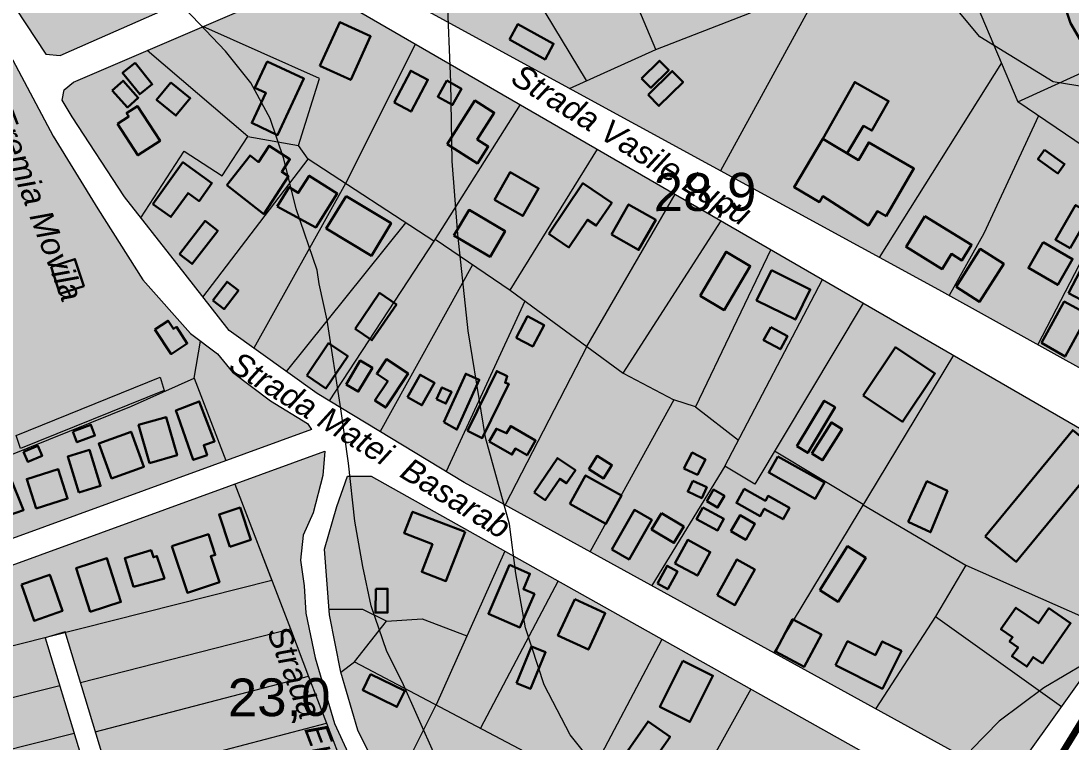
# Model space of a CAD drawing. Header units: metres. Extents: x 783184 to 1587399, y 282652 to 580595.
# Drawn here: x 787048.6 to 787354, y 290249.2 to 290459 of the extents above; entities that cross this region are included whole.
import ezdxf

# ---------------------------------------------------------------- set-up
doc = ezdxf.new("R2010")
doc.units = ezdxf.units.M
doc.header["$LTSCALE"] = 0.5
for name, color, linetype in [('cladiri', 18, 'CONTINUOUS'), ('curbe  de nivelI', 7, 'CONTINUOUS'), ('denumire strazi', 3, 'CONTINUOUS'), ('drumuri extravilan', 7, 'CONTINUOUS'), ('institutii publice servicii', 20, 'CONTINUOUS'), ('Legenda', 7, 'CONTINUOUS'), ('locuinte si functiuni complementare', 51, 'CONTINUOUS'), ('spatii verzi', 90, 'CONTINUOUS'), ('strazi', 7, 'CONTINUOUS')]:
    doc.layers.add(name, color=color, linetype=linetype)
doc.layers.add('cote de nivel', color=1, linetype='CONTINUOUS', lineweight=211)
doc.layers.add('Limite proprietati', color=7, linetype='CONTINUOUS', lineweight=5)
doc.styles.add('arial', font='arial.ttf')
doc.styles.add('ARIAL_ITALIC', font='ariali.ttf')

msp = doc.modelspace()

# ---------------------------------------------------------------- hatches: boundary and pattern name
at = {"layer": 'cladiri', "lineweight": 30}
h = msp.add_hatch(color=256, dxfattribs=at)
h.paths.add_polyline_path([(787241.16036, 290441.2177), (787238.00969, 290444.40129), (787230.98395, 290437.44819), (787234.13462, 290434.2646)])
h.paths.add_polyline_path([(787237.00971, 290444.70893), (787234.29007, 290447.43054), (787229.12321, 290442.26742), (787231.84286, 290439.54581)])
h.paths.add_polyline_path([(787241.29551, 290497.27018), (787238.20197, 290495.5408), (787241.1869, 290490.20133), (787244.28043, 290491.93071)])
h.paths.add_polyline_path([(787236.07961, 290507.61894), (787229.0623, 290503.68381), (787234.26053, 290494.41407), (787241.27784, 290498.34921)])
h.paths.add_polyline_path([(787213.48817, 290488.69254), (787212.74328, 290488.31451), (787212.08966, 290489.60246), (787210.06547, 290488.5752), (787212.29355, 290484.18482), (787215.06262, 290485.5901)])
h.paths.add_polyline_path([(787205.92682, 290489.52991), (787200.84419, 290486.9038), (787204.85547, 290479.14028), (787209.9381, 290481.76639)])
h.paths.add_polyline_path([(787195.61157, 290492.7748), (787187.96927, 290489.275), (787191.19064, 290482.2407), (787198.83293, 290485.7405)])
h.paths.add_polyline_path([(787171.76609, 290477.54575), (787165.02024, 290481.47701), (787159.64663, 290472.25617), (787166.39248, 290468.32491)])
h.paths.add_polyline_path([(787184.82185, 290479.27293), (787181.03772, 290481.40444), (787180.6581, 290480.7305), (787177.09285, 290482.73873), (787168.01808, 290466.62812), (787175.36746, 290462.48837)])
h.paths.add_polyline_path([(787193.77032, 290471.48706), (787185.45691, 290475.64615), (787180.84385, 290466.42532), (787189.15726, 290462.26622)])
h.paths.add_polyline_path([(787193.14604, 290458.08413), (787190.64408, 290453.54918), (787201.02394, 290447.82253), (787203.5259, 290452.35748)])
h = msp.add_hatch(color=0, dxfattribs=at)
h.paths.add_polyline_path([(787081.76061, 290446.80022), (787078.10987, 290443.86091), (787083.113, 290437.64682), (787086.76373, 290440.58613)])
h.paths.add_polyline_path([(787082.4479, 290434.24421), (787079.28758, 290432.1973), (787079.9115, 290431.234), (787076.62225, 290429.10359), (787082.57194, 290419.91756), (787089.02151, 290424.09488)])
h.paths.add_polyline_path([(787104.12211, 290411.80739), (787095.66761, 290417.8766), (787086.94594, 290405.72719), (787092.16275, 290401.98221), (787097.14863, 290408.92763), (787100.38633, 290406.60339)])
h.paths.add_polyline_path([(787105.79875, 290397.9685), (787102.12432, 290400.79427), (787094.67279, 290391.10483), (787098.34722, 290388.27906)])
h.paths.add_polyline_path([(787124.42764, 290415.06266), (787126.81265, 290418.73391), (787120.7555, 290422.66892), (787117.67262, 290417.92346), (787115.2277, 290419.84633), (787108.47146, 290411.25584), (787119.22902, 290402.79525), (787126.37615, 290413.79681)])
h.paths.add_polyline_path([(787130.88078, 290442.2102), (787120.19843, 290447.20847), (787116.62042, 290439.56152), (787119.79732, 290438.07505), (787115.69549, 290429.3086), (787123.20095, 290425.7968)])
h.paths.add_polyline_path([(787150.25804, 290454.56229), (787141.28165, 290458.62696), (787135.51744, 290445.89734), (787144.49382, 290441.83266)])
h.paths.add_polyline_path([(787140.55885, 290408.79696), (787132.41171, 290413.96843), (787129.23926, 290408.97057), (787126.624, 290410.63063), (787123.07487, 290405.03933), (787134.2979, 290398.93347)])
h.paths.add_polyline_path([(787111.81135, 290380.55865), (787108.51777, 290383.09463), (787104.34005, 290377.66886), (787107.63363, 290375.13288)])
h.paths.add_polyline_path([(787143.62272, 290361.41858), (787138.02797, 290365.21871), (787131.68282, 290355.87705), (787137.27757, 290352.07692)])
h.paths.add_polyline_path([(787156.2456, 290400.1299), (787143.14111, 290408.03953), (787137.36491, 290398.60178), (787150.52786, 290390.65687)])
h.paths.add_polyline_path([(787166.92419, 290441.88347), (787161.93408, 290444.50377), (787157.08, 290435.25963), (787162.0701, 290432.63934)])
h.paths.add_polyline_path([(787176.68734, 290439.27141), (787172.40069, 290441.62444), (787169.82196, 290436.92662), (787174.10862, 290434.57359)])
h.paths.add_polyline_path([(787186.23369, 290432.2907), (787180.60785, 290435.84376), (787172.56831, 290423.11414), (787181.36852, 290417.55627), (787184.47484, 290422.47475), (787181.30047, 290424.47955)])
h.paths.add_polyline_path([(787150.79238, 290358.0794), (787147.27482, 290360.17702), (787143.14633, 290353.2538), (787146.6639, 290351.15619)])
h.paths.add_polyline_path([(787161.18855, 290356.37399), (787154.85431, 290360.543), (787152.05884, 290356.29566), (787155.2608, 290354.18822), (787151.53976, 290348.53461), (787154.69582, 290346.50916), (787154.93906, 290346.87874)])
h.paths.add_polyline_path([(787168.87585, 290353.66668), (787164.68027, 290356.05284), (787160.99415, 290349.57153), (787165.18974, 290347.18537)])
h.paths.add_polyline_path([(787181.88269, 290354.58437), (787177.95033, 290356.34744), (787171.6102, 290342.20643), (787175.3953, 290340.11489)])
h.paths.add_polyline_path([(787173.81588, 290351.03203), (787171.0204, 290352.37029), (787169.39851, 290348.98232), (787172.19399, 290347.64407)])
h.paths.add_polyline_path([(787220.42737, 290406.10918), (787212.0477, 290411.75188), (787202.13567, 290397.03206), (787207.98687, 290393.09198), (787213.40701, 290401.14113), (787215.93548, 290399.43851)])
h = msp.add_hatch(color=256, dxfattribs=at)
h.paths.add_polyline_path([(787368.68144, 290382.5204), (787362.5311, 290385.70955), (787359.66431, 290380.1809), (787365.81465, 290376.99175)])
h.paths.add_polyline_path([(787360.39068, 290384.34275), (787356.69785, 290386.26185), (787353.32896, 290379.77929), (787357.02179, 290377.86019)])
h.paths.add_polyline_path([(787354.49007, 290389.6879), (787345.96356, 290394.61135), (787341.63699, 290387.1185), (787350.1635, 290382.19506)])
h.paths.add_polyline_path([(787359.64401, 290402.93358), (787355.36377, 290405.41831), (787349.50468, 290395.32534), (787353.78492, 290392.84061)])
h.paths.add_polyline_path([(787346.31245, 290421.50511), (787344.39512, 290418.79109), (787350.25236, 290414.65322), (787352.1697, 290417.36724)])
h.paths.add_polyline_path([(787334.46773, 290388.3249), (787327.64605, 290392.65463), (787320.63508, 290381.60855), (787327.45675, 290377.27882)])
h.paths.add_polyline_path([(787325.11523, 290393.85864), (787311.52155, 290402.18729), (787306.04301, 290393.24544), (787316.55326, 290386.80596), (787319.24138, 290391.1934), (787322.32481, 290389.30422)])
h.paths.add_polyline_path([(787308.32434, 290416.03337), (787295.1905, 290423.637), (787292.67942, 290419.29958), (787292.22839, 290418.52051), (787281.83474, 290424.70431), (787273.47995, 290410.66168), (787280.82894, 290406.28934), (787281.82937, 290407.97085), (787295.14046, 290399.52116), (787297.74203, 290403.61952), (787300.28516, 290402.14721)])
h.paths.add_polyline_path([(787293.6876, 290428.45452), (787296.13169, 290427.07619), (787300.97995, 290435.67323), (787291.14763, 290441.21812), (787281.83474, 290424.70431), (787288.94094, 290420.47641)])
h.paths.add_polyline_path([(787380.12459, 290445.45215), (787378.4507, 290448.83415), (787372.98295, 290446.12794), (787374.65684, 290442.74594)])
h.paths.add_polyline_path([(787391.34144, 290450.71494), (787388.96162, 290455.09386), (787379.88317, 290450.16), (787381.18111, 290447.77175), (787384.59933, 290449.62946), (787385.68121, 290447.63877)])
h.paths.add_polyline_path([(787402.82027, 290445.75728), (787396.28826, 290452.65379), (787388.16601, 290444.96081), (787394.69803, 290438.0643)])
h.paths.add_polyline_path([(787393.76113, 290434.77324), (787389.15803, 290429.84535), (787395.29217, 290424.11549), (787399.89527, 290429.04338)])
h.paths.add_polyline_path([(787420.33729, 290424.75273), (787412.63058, 290432.10871), (787402.96327, 290421.98046), (787410.66997, 290414.62448)])
h = msp.add_hatch(color=256, dxfattribs=at)
h.paths.add_polyline_path([(787082.66058, 290436.64814), (787078.26534, 290441.58761), (787075.10698, 290438.77724), (787079.50222, 290433.83777)])
h.paths.add_polyline_path([(787092.136, 290441.12995), (787087.98905, 290436.06717), (787093.6377, 290431.44032), (787097.78466, 290436.5031)])
h = msp.add_hatch(color=256, dxfattribs=at)
h.paths.add_polyline_path([(787157.76272, 290376.51408), (787152.83502, 290379.87308), (787145.73218, 290369.4531), (787150.65988, 290366.0941)])
h.paths.add_polyline_path([(787189.40858, 290397.83442), (787178.91981, 290404.02439), (787174.52511, 290396.57768), (787185.01388, 290390.3877)])
h.paths.add_polyline_path([(787199.14266, 290410.28634), (787190.85244, 290414.97892), (787186.31344, 290406.96003), (787194.60367, 290402.26745)])
h = msp.add_hatch(color=256, dxfattribs=at)
h.paths.add_polyline_path([(787233.21039, 290401.08915), (787225.30166, 290405.59171), (787220.34434, 290396.88417), (787228.25307, 290392.38162)])
h.paths.add_polyline_path([(787200.73948, 290370.50962), (787195.92402, 290373.06424), (787192.61889, 290366.83404), (787197.43435, 290364.27942)])
h.paths.add_polyline_path([(787190.46209, 290353.37513), (787189.38253, 290353.74448), (787190.02951, 290355.63551), (787186.979, 290357.12238), (787178.49076, 290339.70763), (787182.74724, 290337.63295)])
h = msp.add_hatch(color=0, dxfattribs=at)
h.paths.add_polyline_path([(787260.72727, 290387.68765), (787253.70542, 290391.84934), (787246.1094, 290379.03289), (787253.13124, 290374.8712)])
h.paths.add_polyline_path([(787278.1816, 290380.8879), (787266.87191, 290386.45294), (787262.54256, 290377.6545), (787273.85225, 290372.08947)])
h.paths.add_polyline_path([(787271.54901, 290367.3113), (787266.67906, 290369.94117), (787264.60482, 290366.10012), (787269.47476, 290363.47025)])
h.paths.add_polyline_path([(787209.83851, 290328.27775), (787204.66593, 290331.78177), (787197.8641, 290321.74103), (787201.06227, 290319.57452), (787205.28845, 290325.81313), (787207.26286, 290324.47561)])
h.paths.add_polyline_path([(787232.0636, 290313.83517), (787227.04208, 290316.71352), (787220.43061, 290305.17924), (787225.45213, 290302.30089)])
h.paths.add_polyline_path([(787247.67203, 290331.39831), (787243.84148, 290333.40973), (787241.40247, 290328.76485), (787245.33583, 290326.94923)])
h.paths.add_polyline_path([(787253.0074, 290314.1619), (787246.88931, 290317.41515), (787245.08395, 290314.01997), (787251.20204, 290310.76672)])
h.paths.add_polyline_path([(787262.04507, 290299.4118), (787256.82586, 290302.30632), (787251.05996, 290291.90959), (787256.27917, 290289.01508)])
h.paths.add_polyline_path([(787262.07202, 290312.65904), (787257.744, 290315.14774), (787255.07968, 290310.5143), (787259.4077, 290308.0256)])
h.paths.add_polyline_path([(787258.92813, 290322.83725), (787256.67397, 290318.7758), (787263.63474, 290314.91245), (787264.81527, 290317.03946), (787270.27236, 290314.01069), (787272.11753, 290317.33522), (787265.91645, 290320.77692), (787265.14492, 290319.38683)])
h.paths.add_polyline_path([(787268.77874, 290332.28536), (787266.12358, 290327.56051), (787279.62428, 290319.97371), (787282.27944, 290324.69856)])
h.paths.add_polyline_path([(787314.42748, 290356.36985), (787302.99885, 290364.0369), (787293.60832, 290350.03921), (787305.03696, 290342.37216)])
h.paths.add_polyline_path([(787363.54504, 290332.56004), (787354.54961, 290339.96345), (787329.0898, 290309.02881), (787338.08523, 290301.6254)])
h.paths.add_polyline_path([(787318.09984, 290322.25258), (787312.11157, 290325.04053), (787306.64368, 290313.29596), (787313.1937, 290310.24649)])
h.paths.add_polyline_path([(787294.33503, 290302.76209), (787289.02295, 290306.12605), (787280.93933, 290293.36107), (787286.25141, 290289.99712)])
h.paths.add_polyline_path([(787304.68994, 290275.68493), (787299.11158, 290278.47141), (787297.11937, 290274.48311), (787289.01563, 290278.53106), (787285.50554, 290271.50407), (787299.18763, 290264.66965)])
h.paths.add_polyline_path([(787353.91426, 290283.74083), (787347.59316, 290288.13113), (787344.54112, 290283.73684), (787338.01421, 290288.27009), (787333.66797, 290282.01243), (787337.02112, 290279.6835), (787336.1592, 290278.44252), (787338.65637, 290276.70812), (787336.85792, 290274.11874), (787341.1576, 290271.13241), (787343.06899, 290273.88441), (787345.7835, 290272.03428)])
h = msp.add_hatch(color=256, dxfattribs=at)
h.paths.add_polyline_path([(787398.88368, 290342.54646), (787395.73262, 290337.26309), (787398.98262, 290335.32476), (787400.3879, 290337.681), (787404.1026, 290335.46551), (787405.84837, 290338.39263)])
h.paths.add_polyline_path([(787395.2379, 290352.97691), (787381.539, 290358.48552), (787378.84728, 290351.79173), (787392.54619, 290346.28311)])
h.paths.add_polyline_path([(787382.8068, 290361.63832), (787381.539, 290358.48552), (787395.2379, 290352.97691), (787396.50571, 290356.12971)])
h.paths.add_polyline_path([(787391.13432, 290372.60094), (787389.44672, 290369.61041), (787394.96246, 290366.49779), (787396.65007, 290369.48832)])
h.paths.add_polyline_path([(787392.95815, 290381.70598), (787389.18868, 290383.57488), (787382.17955, 290369.43782), (787385.94903, 290367.56892)])
h.paths.add_polyline_path([(787425.15414, 290370.20406), (787418.07249, 290374.6803), (787412.6915, 290366.16728), (787419.77316, 290361.69104)])
h.paths.add_polyline_path([(787432.73774, 290383.24264), (787422.7797, 290390.7356), (787415.65378, 290381.26535), (787425.71384, 290373.90798)])
h.paths.add_polyline_path([(787378.99193, 290366.65209), (787373.59766, 290369.79774), (787369.97772, 290363.59013), (787371.76463, 290362.5481), (787370.99875, 290361.23474), (787374.60612, 290359.13112)])
h.paths.add_polyline_path([(787359.61134, 290365.26879), (787356.36004, 290359.60296), (787366.89127, 290353.55967), (787370.14257, 290359.22551)])
h.paths.add_polyline_path([(787359.0085, 290373.54705), (787352.06263, 290377.35525), (787345.49669, 290365.37944), (787352.32427, 290361.35548)])
h = msp.add_hatch(color=256, dxfattribs=at)
h.paths.add_polyline_path([(787045.32537, 290326.56311), (787036.74603, 290323.52521), (787040.29637, 290313.49866), (787049.31554, 290316.69229)])
h.paths.add_polyline_path([(787059.39881, 290328.57031), (787050.2529, 290325.68473), (787052.95397, 290317.12361), (787062.09988, 290320.00918)])
h.paths.add_polyline_path([(787053.50121, 290335.33503), (787049.33036, 290333.63034), (787050.52319, 290330.71184), (787054.69405, 290332.41653)])
h.paths.add_polyline_path([(787068.89801, 290341.48017), (787063.66557, 290339.51025), (787064.84045, 290336.38955), (787070.0729, 290338.35948)])
h.paths.add_polyline_path([(787068.47638, 290334.19907), (787062.13897, 290332.24054), (787065.38056, 290321.75137), (787071.71797, 290323.7099)])
h.paths.add_polyline_path([(787080.60823, 290339.45998), (787071.17744, 290336.02781), (787074.88254, 290325.84705), (787084.31333, 290329.27921)])
h.paths.add_polyline_path([(787090.79266, 290343.73487), (787082.75924, 290341.44641), (787085.92308, 290330.34009), (787093.95649, 290332.62856)])
h.paths.add_polyline_path([(787100.40131, 290348.28051), (787093.61856, 290345.67974), (787094.1818, 290344.06886), (787098.65842, 290331.26565), (787102.7115, 290332.6828), (787101.71052, 290335.54561), (787104.86186, 290336.64747)])
h.paths.add_polyline_path([(787093.75325, 290369.95862), (787092.89252, 290369.39363), (787091.35166, 290371.74104), (787087.54238, 290369.24061), (787092.25075, 290362.06765), (787096.92077, 290365.13308)])
h.paths.add_polyline_path([(787064.22701, 290389.70959), (787057.30051, 290387.43158), (787059.88897, 290379.56112), (787066.81547, 290381.83913)])
h = msp.add_hatch(color=256, dxfattribs=at)
h.paths.add_polyline_path([(787285.40488, 290346.58085), (787282.22609, 290348.49194), (787274.2589, 290335.23985), (787277.43769, 290333.32876)])
h.paths.add_polyline_path([(787287.43678, 290340.25697), (787284.34341, 290342.19375), (787278.65005, 290333.10048), (787281.74343, 290331.1637)])
h = msp.add_hatch(color=256, dxfattribs=at)
h.paths.add_polyline_path([(787198.28899, 290336.88659), (787191.04935, 290341.09987), (787189.83789, 290339.01824), (787186.87164, 290340.32358), (787184.74437, 290336.66831), (787191.38062, 290332.80618), (787192.41231, 290334.57893), (787195.79895, 290332.60799)])
h.paths.add_polyline_path([(787223.31093, 290320.89605), (787212.82888, 290326.74447), (787208.23427, 290318.5096), (787218.71632, 290312.66119)])
h.paths.add_polyline_path([(787220.46005, 290329.76343), (787216.183, 290332.42863), (787213.77586, 290328.56571), (787218.05291, 290325.90051)])
h.paths.add_polyline_path([(787241.35642, 290311.93005), (787234.86601, 290315.79297), (787232.01528, 290311.00323), (787238.5057, 290307.14031)])
h.paths.add_polyline_path([(787239.54651, 290298.83792), (787236.54215, 290300.48877), (787233.69936, 290295.31523), (787236.70372, 290293.66438)])
h.paths.add_polyline_path([(787249.06346, 290304.44374), (787242.52307, 290307.99498), (787238.80345, 290301.14449), (787245.34384, 290297.59324)])
h.paths.add_polyline_path([(787253.19733, 290320.83555), (787250.038, 290322.65228), (787248.06835, 290319.22704), (787251.22769, 290317.4103)])
h.paths.add_polyline_path([(787248.06835, 290323.308), (787243.98508, 290325.20298), (787242.53015, 290322.06795), (787246.61343, 290320.17296)])
for points in [[(787112.29352, 290317.42094), (787106.186, 290315.39684), (787109.31171, 290305.96535), (787115.41923, 290307.98945)], [(787281.41501, 290280.51164), (787273.05095, 290284.91966), (787268.08599, 290275.49881), (787276.45006, 290271.0908)]]:
    msp.add_hatch(color=256, dxfattribs=at).paths.add_polyline_path(points)
h = msp.add_hatch(color=0, dxfattribs=at)
h.paths.add_polyline_path([(787155.20158, 290293.78458), (787151.79553, 290293.78458), (787151.67808, 290286.86173), (787155.20158, 290286.86173)])
h.paths.add_polyline_path([(787177.74135, 290310.30025), (787162.48546, 290316.20846), (787160.05215, 290309.92528), (787168.26239, 290306.74567), (787165.15879, 290298.7317), (787172.20444, 290296.0031)])
h.paths.add_polyline_path([(787150.27958, 290268.97413), (787147.97528, 290264.31986), (787157.92553, 290259.39355), (787160.22983, 290264.04782)])
h.paths.add_polyline_path([(787176.65007, 290234.59876), (787166.26193, 290239.15498), (787162.94295, 290231.58775), (787173.33109, 290227.03152)])
h.paths.add_polyline_path([(787167.37426, 290245.67139), (787166.59981, 290243.58433), (787171.03375, 290241.93903), (787171.8082, 290244.02608)])
h.paths.add_polyline_path([(787197.94128, 290292.29747), (787194.70695, 290293.70037), (787196.63429, 290298.14376), (787190.70176, 290300.71702), (787184.54268, 290286.51756), (787193.70955, 290282.54139)])
h.paths.add_polyline_path([(787218.5232, 290286.66387), (787209.67707, 290290.76083), (787204.7814, 290280.19013), (787213.62753, 290276.09317)])
h.paths.add_polyline_path([(787201.19182, 290275.32649), (787197.1092, 290277.02399), (787192.67456, 290266.35832), (787196.75717, 290264.66083)])
h.paths.add_polyline_path([(787249.86101, 290268.46616), (787241.14139, 290272.82174), (787234.44149, 290259.40891), (787243.16111, 290255.05334)])
h.paths.add_polyline_path([(787237.37457, 290250.73078), (787230.99624, 290255.18058), (787221.37411, 290241.38823), (787227.75244, 290236.93843)])
h.paths.add_polyline_path([(787192.18268, 290204.9863), (787181.24482, 290209.88956), (787180.39227, 290207.98776), (787178.77671, 290208.71199), (787175.95517, 290202.41788), (787188.50859, 290196.79039)])
h.paths.add_polyline_path([(787199.90588, 290216.57947), (787189.28378, 290221.08146), (787186.41635, 290214.31597), (787197.03846, 290209.81399)])
h.paths.add_polyline_path([(787205.21208, 290225.44724), (787201.29457, 290227.19005), (787198.13255, 290220.0824), (787202.13974, 290218.54117)])
h.paths.add_polyline_path([(787208.88395, 290204.64999), (787204.0474, 290207.63713), (787201.50248, 290203.51658), (787200.56967, 290204.0927), (787194.26304, 290193.88148), (787201.71074, 290189.28166), (787203.32049, 290192.09134), (787202.09199, 290192.79518)])
h.paths.add_polyline_path([(787229.60443, 290186.59279), (787223.4081, 290190.46925), (787217.70796, 290181.35786), (787223.90429, 290177.4814)])
h.paths.add_polyline_path([(787223.49376, 290235.52204), (787220.94858, 290231.17145), (787234.61703, 290223.17513), (787237.16222, 290227.52573)])
h.paths.add_polyline_path([(787253.36288, 290180.71147), (787246.66764, 290184.35628), (787238.66315, 290169.65261), (787245.35839, 290166.00781)])
h.paths.add_polyline_path([(787264.91855, 290171.55566), (787256.35843, 290176.17458), (787249.21239, 290162.93101), (787257.7725, 290158.31209)])
h.paths.add_polyline_path([(787278.77887, 290165.34776), (787266.42422, 290172.03242), (787262.28159, 290164.37596), (787266.03172, 290162.3469), (787263.879, 290158.36821), (787266.82368, 290156.77495), (787268.13881, 290159.20559), (787273.79865, 290156.14326)])
h.paths.add_polyline_path([(787268.73062, 290154.05169), (787265.64036, 290148.76739), (787275.66752, 290142.90351), (787278.75778, 290148.18782)])
h.paths.add_polyline_path([(787254.6775, 290198.17163), (787253.1749, 290195.3261), (787258.83563, 290192.3369), (787260.33824, 290195.18243)])
h.paths.add_polyline_path([(787273.03346, 290178.09148), (787268.98867, 290181.11085), (787265.66319, 290176.656), (787269.70799, 290173.63663)])
h.paths.add_polyline_path([(787291.94292, 290183.655), (787282.98692, 290189.8022), (787275.969, 290179.57762), (787284.92501, 290173.43042)])
h.paths.add_polyline_path([(787288.19746, 290201.33254), (787280.37747, 290206.7918), (787276.95547, 290201.89004), (787284.77546, 290196.43077)])
h.paths.add_polyline_path([(787284.71537, 290217.10181), (787282.74919, 290218.25699), (787280.83932, 290215.0063), (787282.8055, 290213.85111)])
h.paths.add_polyline_path([(787298.63315, 290207.52904), (787290.2291, 290211.99782), (787287.92122, 290207.6576), (787296.32528, 290203.18881)])
h.paths.add_polyline_path([(787298.0191, 290214.27986), (787292.49178, 290217.08086), (787290.72778, 290213.59988), (787296.2551, 290210.79888)])
h.paths.add_polyline_path([(787297.48627, 290222.19827), (787293.13096, 290224.64382), (787291.28854, 290221.36264), (787295.64385, 290218.91709)])
h.paths.add_polyline_path([(787312.58733, 290232.15065), (787304.72548, 290236.75486), (787300.39429, 290229.35919), (787308.25614, 290224.75499)])
h.paths.add_polyline_path([(787308.13037, 290222.28856), (787305.92278, 290218.63245), (787314.57801, 290213.40635), (787316.7856, 290217.06247)])
h = msp.add_hatch(color=256, dxfattribs=at)
h.paths.add_polyline_path([(787057.69648, 290295.66591), (787056.93983, 290297.84873), (787048.70088, 290294.99278), (787052.3544, 290284.45297), (787060.59334, 290287.30891)])
h.paths.add_polyline_path([(787073.55507, 290302.65869), (787064.65539, 290299.80657), (787068.72457, 290287.10918), (787077.62425, 290289.9613)])
h.paths.add_polyline_path([(787088.10475, 290303.30922), (787087.08335, 290302.9689), (787086.41039, 290304.98866), (787078.77828, 290302.7199), (787081.27002, 290294.33766), (787090.27019, 290296.81009)])
h.paths.add_polyline_path([(787103.7781, 290303.21843), (787105.04879, 290303.63708), (787103.06771, 290309.65013), (787092.48176, 290306.20526), (787096.96586, 290292.59498), (787106.26839, 290295.65983)])
at = {"layer": 'institutii publice servicii', "lineweight": 30}
msp.add_hatch(color=256, dxfattribs=at).paths.add_polyline_path([(787393.77806, 290318.95542), (787319.82863, 290361.74492), (787293.55831, 290318.23008), (787323.42607, 290300.65355), (787366.93006, 290281.42042)])
at = {"layer": 'Legenda', "lineweight": 25}
h = msp.add_hatch(dxfattribs=at)
h.set_pattern_fill('ANSI31', color=16, scale=2, angle=90, style=0)
h.set_pattern_definition([(135, (4840.457, 0), (-4.49012806, -4.49012806), [])])
h.paths.add_polyline_path([(787568.37447, 290741.89018), (787467.08632, 290768.36303), (787402.79917, 290788.24007), (787332.01934, 290791.42953), (787304.14473, 290649.99712), (787304.40399, 290572.68677), (787343.55387, 290480.02734), (787350.06917, 290469.92001), (787353.9246, 290458.36035), (787366.71714, 290436.41967), (787384.88607, 290414.79573), (787425.67849, 290376.81884), (787479.48102, 290336.91729), (787710.78149, 290640.51244), (787645.86385, 290685.52935)])
h.paths.add_polyline_path([(787372.75501, 290739.54318), (787394.14924, 290738.57912), (787453.37307, 290720.26761), (787546.59818, 290695.90213), (787616.90899, 290644.76253), (787639.32095, 290629.22104), (787469.62074, 290406.47975), (787457.70514, 290415.31671), (787421.19719, 290449.30485), (787407.75379, 290465.30466), (787399.72132, 290479.08128), (787395.50754, 290491.71534), (787387.92585, 290503.47699), (787354.37003, 290582.89647), (787354.16109, 290645.19991)], flags=16)
at = {"layer": 'locuinte si functiuni complementare', "lineweight": 30}
for points in [[(787381.00867, 290492.03787), (787373.80097, 290511.2089), (787353.67149, 290564.74925), (787349.90327, 290568.77054), (787153.70663, 290479.58501), (787152.52906, 290477.22858), (787152.22428, 290473.78786), (787154.38546, 290470.05686), (787160.57809, 290465.32693), (787315.61527, 290380.72618), (787406.68975, 290330.25089), (787460.04049, 290397.46021), (787454.08338, 290403.75254), (787446.28373, 290411.54753), (787424.39482, 290432.41383), (787397.49086, 290462.33018), (787394.47075, 290470.62035)], [(787326.68441, 290227.72936), (787150.451, 290326.53696), (787143.52413, 290326.53696), (787140.49016, 290317.69183), (787136.88819, 290305.2523), (787138.27357, 290286.17039), (787141.61232, 290269.48759), (787146.58581, 290252.6255), (787157.37787, 290230.78588), (787164.56796, 290215.29837), (787172.68568, 290201.84339), (787210.55571, 290179.77385), (787276.38148, 290141.41252)], [(787055.63516, 290279.5355), (787061.37146, 290281.27271), (787090.06667, 290186.52096), (787090.50408, 290186.66286), (787131.55079, 290196.83253), (787141.27773, 290198.13656), (787151.93335, 290200.89515), (787154.09454, 290202.17582), (787152.62462, 290215.10484), (787147.61969, 290228.15823), (787142.57853, 290241.30609), (787137.46076, 290254.64782), (787132.22878, 290268.29634), (787126.93386, 290282.10904), (787110.77649, 290324.25829), (786998.30976, 290283.30533), (787033.59453, 290164.96093), (787034.35966, 290165.27636), (787055.32731, 290175.2508), (787084.36099, 290184.66992)]]:
    msp.add_hatch(color=256, dxfattribs=at).paths.add_polyline_path(points)
h = msp.add_hatch(color=256, dxfattribs=at)
h.paths.add_polyline_path([(787166.80017, 290537.06726), (787147.33359, 290528.48947), (787159.38825, 290492.20021), (787159.89925, 290492.41728), (787180.76974, 290501.55833), (787179.759, 290503.866)])
h.paths.add_polyline_path([(787147.33359, 290528.48947), (787094.25014, 290505.09868), (787106.73936, 290469.57606), (787122.0924, 290476.35773), (787159.38825, 290492.20021)])
h.paths.add_polyline_path([(787094.25014, 290505.09868), (787041.76516, 290481.9716), (787038.43873, 290479.4233), (787038.23568, 290475.90828), (787055.80226, 290449.34423), (787059.94933, 290448.90821), (787068.97717, 290452.89594), (787106.73936, 290469.57606)])
h = msp.add_hatch(color=256, dxfattribs=at)
h.paths.add_polyline_path([(787133.06143, 290340.13907), (787131.9147, 290341.86226), (787121.13649, 290348.44488), (787110.12277, 290356.80335), (787105.68957, 290362.12238), (787097.8345, 290368.07321), (787083.99462, 290383.70586), (787070.9444, 290404.34165), (787057.89418, 290425.4897), (787045.31498, 290449.21616), (787030.74085, 290471.49974), (787026.6817, 290475.55518), (787025.62814, 290475.68637), (786970.03708, 290452.54059), (787013.1023, 290335.34995), (787044.11796, 290347.89819), (787047.18796, 290338.38819), (787089.00796, 290355.30819), (787090.23796, 290351.49819), (787048.41796, 290334.55819), (787017.92796, 290322.21819), (787013.09796, 290335.34819), (787013.1023, 290335.34995), (786986.15641, 290408.67608), (786957.82172, 290398.22002), (786963.15664, 290383.76303), (786990.24133, 290310.3667), (786996.22105, 290290.31083)])
h.paths.add_polyline_path([(787090.23796, 290351.49819), (787089.00796, 290355.30819), (787047.18796, 290338.38819), (787048.41796, 290334.55819)], flags=16)
h.paths.add_polyline_path([(787044.11796, 290347.89819), (787013.1023, 290335.34995), (787017.92796, 290322.21819), (787048.41796, 290334.55819), (787047.18796, 290338.38819)], flags=16)
h = msp.add_hatch(color=256, dxfattribs=at)
h.paths.add_polyline_path([(787314.65278, 290285.74512), (787297.21802, 290258.89963), (787335.68934, 290237.74417), (787351.28267, 290259.54452)])
h.paths.add_polyline_path([(787366.93006, 290281.42042), (787323.42607, 290300.65355), (787314.65278, 290285.74512), (787351.28267, 290259.54452)])
h.paths.add_polyline_path([(787314.65278, 290285.74512), (787323.42607, 290300.65355), (787293.55831, 290318.23008), (787267.57941, 290275.19797), (787297.21802, 290258.89963)])
h.paths.add_polyline_path([(787293.61702, 290318.32733), (787267.80241, 290333.77916), (787262.08736, 290324.2313), (787253.33608, 290329.46954), (787232.12553, 290294.69414), (787267.57941, 290275.19797)])
h.paths.add_polyline_path([(787253.33608, 290329.46954), (787257.26033, 290336.97887), (787244.76222, 290346.73217), (787238.44505, 290348.7978), (787214.13387, 290304.58779), (787232.12553, 290294.69414)])
h.paths.add_polyline_path([(787238.44505, 290348.7978), (787223.71965, 290356.51035), (787213.21987, 290364.22684), (787189.37662, 290318.20186), (787214.13387, 290304.58779)])
h.paths.add_polyline_path([(787213.21987, 290364.22684), (787195.18036, 290377.48442), (787172.29292, 290327.88148), (787177.47965, 290324.74403), (787189.37662, 290318.20186)])
h.paths.add_polyline_path([(787195.18036, 290377.48442), (787190.82608, 290380.68447), (787179.93034, 290388.07577), (787153.01272, 290339.54407), (787172.29292, 290327.88148)])
h.paths.add_polyline_path([(787179.93034, 290388.07577), (787169.0346, 290395.46708), (787168.66729, 290394.88489), (787138.21851, 290348.49308), (787153.01272, 290339.54407)])
h.paths.add_polyline_path([(787168.66729, 290394.88489), (787160.48252, 290400.23097), (787125.81223, 290356.96864), (787134.71316, 290350.61347), (787138.21851, 290348.49308)])
h.paths.add_polyline_path([(787160.48252, 290400.23097), (787142.93294, 290411.69389), (787116.2531, 290363.79377), (787125.81223, 290356.96864)])
h.paths.add_polyline_path([(787142.93294, 290411.69389), (787132.10223, 290418.76823), (787101.48496, 290378.6387), (787109.11145, 290368.89283), (787116.2531, 290363.79377)])
h.paths.add_polyline_path([(787132.10223, 290418.76823), (787129.273, 290422.71224), (787114.55085, 290425.3523), (787107.10703, 290413.93178), (787096.04523, 290421.1418), (787083.39938, 290401.7402), (787093.85848, 290388.38456), (787101.48496, 290378.6387)])
h.paths.add_polyline_path([(787114.55085, 290425.3523), (787085.26105, 290450.39487), (787063.83743, 290441.20774), (787061.10824, 290438.9623), (787060.51253, 290435.93993), (787063.46338, 290431.13317), (787078.66093, 290407.79091), (787083.39938, 290401.7402), (787096.04523, 290421.1418), (787107.10703, 290413.93178)])
h.paths.add_polyline_path([(787101.44083, 290457.33328), (787085.26105, 290450.39487), (787114.55085, 290425.3523), (787129.273, 290422.71224), (787135.4506, 290442.25568)])
h.paths.add_polyline_path([(787135.01794, 290468.68228), (787129.58727, 290469.89464), (787118.13023, 290464.49023), (787101.44083, 290457.33328), (787135.4506, 290442.25568), (787129.273, 290422.71224), (787132.10223, 290418.76823), (787142.93294, 290411.69389), (787163.35026, 290452.28829)])
h.paths.add_polyline_path([(787193.77634, 290434.68279), (787163.35026, 290452.28829), (787142.93294, 290411.69389), (787168.66729, 290394.88489)])
h.paths.add_polyline_path([(787216.28949, 290421.65597), (787193.77634, 290434.68279), (787169.0346, 290395.46708), (787190.82608, 290380.68447)])
h.paths.add_polyline_path([(787238.88492, 290408.58153), (787216.28949, 290421.65597), (787190.82608, 290380.68447), (787213.21987, 290364.22684)])
h.paths.add_polyline_path([(787252.21869, 290400.86619), (787238.88492, 290408.58153), (787213.21987, 290364.22684), (787223.71965, 290356.51035)])
h.paths.add_polyline_path([(787266.74387, 290392.46146), (787252.21869, 290400.86619), (787223.71965, 290356.51035), (787238.44505, 290348.7978), (787244.76222, 290346.73217)])
h.paths.add_polyline_path([(787281.72468, 290383.79308), (787266.74387, 290392.46146), (787244.76222, 290346.73217), (787257.26033, 290336.97887)])
h.paths.add_polyline_path([(787293.61943, 290376.9104), (787281.72468, 290383.79308), (787253.33608, 290329.46954), (787262.08736, 290324.2313)])
h.paths.add_polyline_path([(787319.82863, 290361.74492), (787293.61943, 290376.9104), (787267.80241, 290333.77916), (787293.61702, 290318.32733)])
at = {"layer": 'spatii verzi', "lineweight": 30}
h = msp.add_hatch(color=256, dxfattribs=at)
h.paths.add_polyline_path([(787131.9147, 290341.86226), (787121.13649, 290348.44488), (787110.12277, 290356.80335), (787105.68957, 290362.12238), (787100.81303, 290365.81674), (787098.95496, 290355.08124), (787108.16102, 290331.07198), (787133.06143, 290340.13907)])
h.paths.add_polyline_path([(787136.41717, 290326.75041), (787136.93593, 290333.78383), (787110.774, 290324.25739), (787121.52864, 290296.20947), (787126.93386, 290282.10904), (787132.22878, 290268.29634), (787137.46076, 290254.64782), (787142.57853, 290241.30609), (787147.61969, 290228.15823), (787152.62462, 290215.10484), (787154.09454, 290202.17582), (787156.25572, 290203.45649), (787157.8489, 290207.28994), (787158.65242, 290210.96972), (787157.37787, 290216.23753), (787152.25199, 290227.43054), (787139.78362, 290254.59772), (787134.17286, 290273.68817), (787131.45753, 290286.63997), (787130.97265, 290294.63132), (787129.86435, 290302.13602), (787130.65401, 290309.33336), (787133.53559, 290315.88183)])

# ---------------------------------------------------------------- linework, layer by layer
at = {"layer": 'cladiri', "color": 0, "lineweight": 30}
for points in [[(787135.51744, 290445.89734), (787141.28165, 290458.62696), (787150.25804, 290454.56229), (787144.49382, 290441.83266), (787135.51744, 290445.89734)], [(787081.76061, 290446.80022), (787086.76373, 290440.58613), (787083.113, 290437.64682), (787078.10987, 290443.86091), (787081.76061, 290446.80022)], [(787120.19843, 290447.20847), (787130.88078, 290442.2102), (787123.20095, 290425.7968), (787115.69549, 290429.3086), (787119.79732, 290438.07505), (787116.62042, 290439.56152), (787120.19843, 290447.20847)], [(787157.08, 290435.25963), (787161.93408, 290444.50377), (787166.92419, 290441.88347), (787162.0701, 290432.63934), (787157.08, 290435.25963)], [(787172.40069, 290441.62444), (787169.82196, 290436.92662), (787174.10862, 290434.57359), (787176.68734, 290439.27141), (787172.40069, 290441.62444)], [(787076.62225, 290429.10359), (787082.57194, 290419.91756), (787089.02151, 290424.09488), (787082.4479, 290434.24421), (787079.28758, 290432.1973), (787079.9115, 290431.234), (787076.62225, 290429.10359)], [(787172.56831, 290423.11414), (787180.60785, 290435.84376), (787186.23369, 290432.2907), (787181.30047, 290424.47955), (787184.47484, 290422.47475), (787181.36852, 290417.55627), (787172.56831, 290423.11414)], [(787108.47146, 290411.25584), (787115.2277, 290419.84633), (787117.67262, 290417.92346), (787120.7555, 290422.66892), (787126.81265, 290418.73391), (787124.42764, 290415.06266), (787126.37615, 290413.79681), (787119.22902, 290402.79525), (787108.47146, 290411.25584)], [(787086.94594, 290405.72719), (787095.66761, 290417.8766), (787104.12211, 290411.80739), (787100.38633, 290406.60339), (787097.14863, 290408.92763), (787092.16275, 290401.98221), (787086.94594, 290405.72719)], [(787123.07487, 290405.03933), (787126.624, 290410.63063), (787129.23926, 290408.97057), (787132.41171, 290413.96843), (787140.55885, 290408.79696), (787134.2979, 290398.93347), (787123.07487, 290405.03933)], [(787202.13567, 290397.03206), (787212.0477, 290411.75188), (787220.42737, 290406.10918), (787215.93548, 290399.43851), (787213.40701, 290401.14113), (787207.98687, 290393.09198), (787202.13567, 290397.03206)], [(787143.14111, 290408.03953), (787156.2456, 290400.1299), (787150.52786, 290390.65687), (787137.36491, 290398.60178), (787143.14111, 290408.03953)], [(787094.67279, 290391.10483), (787102.12432, 290400.79427), (787105.79875, 290397.9685), (787098.34722, 290388.27906), (787094.67279, 290391.10483)], [(787246.1094, 290379.03289), (787253.70542, 290391.84934), (787260.72727, 290387.68765), (787253.13124, 290374.8712), (787246.1094, 290379.03289)], [(787266.87191, 290386.45294), (787278.1816, 290380.8879), (787273.85225, 290372.08947), (787262.54256, 290377.6545), (787266.87191, 290386.45294)], [(787104.34005, 290377.66886), (787108.51777, 290383.09463), (787111.81135, 290380.55865), (787107.63363, 290375.13288), (787104.34005, 290377.66886)], [(787266.67906, 290369.94117), (787271.54901, 290367.3113), (787269.47476, 290363.47025), (787264.60482, 290366.10012), (787266.67906, 290369.94117)], [(787131.68282, 290355.87705), (787138.02797, 290365.21871), (787143.62272, 290361.41858), (787137.27757, 290352.07692), (787131.68282, 290355.87705)], [(787293.60832, 290350.03921), (787302.99885, 290364.0369), (787314.42748, 290356.36985), (787305.03696, 290342.37216), (787293.60832, 290350.03921)], [(787143.14633, 290353.2538), (787147.27482, 290360.17702), (787150.79238, 290358.0794), (787146.6639, 290351.15619), (787143.14633, 290353.2538)], [(787154.93906, 290346.87874), (787161.18855, 290356.37399), (787154.85431, 290360.543), (787152.05884, 290356.29566), (787155.2608, 290354.18822), (787151.53976, 290348.53461), (787154.69582, 290346.50916), (787154.93906, 290346.87874)], [(787160.99415, 290349.57153), (787164.68027, 290356.05284), (787168.87585, 290353.66668), (787165.18974, 290347.18537), (787160.99415, 290349.57153)], [(787171.6102, 290342.20643), (787177.95033, 290356.34744), (787181.88269, 290354.58437), (787175.3953, 290340.11489), (787171.6102, 290342.20643)], [(787169.39851, 290348.98232), (787171.0204, 290352.37029), (787173.81588, 290351.03203), (787172.19399, 290347.64407), (787169.39851, 290348.98232)], [(787329.0898, 290309.02881), (787354.54961, 290339.96345), (787363.54504, 290332.56004), (787338.08523, 290301.6254), (787329.0898, 290309.02881)], [(787241.40247, 290328.76485), (787243.84148, 290333.40973), (787247.67203, 290331.39831), (787245.33583, 290326.94923), (787241.40247, 290328.76485)], [(787197.8641, 290321.74103), (787204.66593, 290331.78177), (787209.83851, 290328.27775), (787207.26286, 290324.47561), (787205.28845, 290325.81313), (787201.06227, 290319.57452), (787197.8641, 290321.74103)], [(787268.77874, 290332.28536), (787282.27944, 290324.69856), (787279.62428, 290319.97371), (787266.12358, 290327.56051), (787268.77874, 290332.28536)], [(787306.64368, 290313.29596), (787312.11157, 290325.04053), (787318.09984, 290322.25258), (787313.1937, 290310.24649), (787306.64368, 290313.29596)], [(787258.92813, 290322.83725), (787265.14492, 290319.38683), (787265.91645, 290320.77692), (787272.11753, 290317.33522), (787270.27236, 290314.01069), (787264.81527, 290317.03946), (787263.63474, 290314.91245), (787256.67397, 290318.7758), (787258.92813, 290322.83725)], [(787246.88931, 290317.41515), (787253.0074, 290314.1619), (787251.20204, 290310.76672), (787245.08395, 290314.01997), (787246.88931, 290317.41515)], [(787177.74135, 290310.30025), (787162.48546, 290316.20846), (787160.05215, 290309.92528), (787168.26239, 290306.74567), (787165.15879, 290298.7317), (787172.20444, 290296.0031), (787177.74135, 290310.30025)], [(787220.43061, 290305.17924), (787227.04208, 290316.71352), (787232.0636, 290313.83517), (787225.45213, 290302.30089), (787220.43061, 290305.17924)], [(787255.07968, 290310.5143), (787257.744, 290315.14774), (787262.07202, 290312.65904), (787259.4077, 290308.0256), (787255.07968, 290310.5143)], [(787280.93933, 290293.36107), (787289.02295, 290306.12605), (787294.33503, 290302.76209), (787286.25141, 290289.99712), (787280.93933, 290293.36107)], [(787251.05996, 290291.90959), (787256.82586, 290302.30632), (787262.04507, 290299.4118), (787256.27917, 290289.01508), (787251.05996, 290291.90959)], [(787190.70176, 290300.71702), (787184.54268, 290286.51756), (787193.70955, 290282.54139), (787197.94128, 290292.29747), (787194.70695, 290293.70037), (787196.63429, 290298.14376), (787190.70176, 290300.71702)], [(787151.79553, 290293.78458), (787151.67808, 290286.86173), (787155.20158, 290286.86173), (787155.20158, 290293.78458), (787151.79553, 290293.78458)], [(787209.67707, 290290.76083), (787204.7814, 290280.19013), (787213.62753, 290276.09317), (787218.5232, 290286.66387), (787209.67707, 290290.76083)], [(787345.7835, 290272.03428), (787353.91426, 290283.74083), (787347.59316, 290288.13113), (787344.54112, 290283.73684), (787338.01421, 290288.27009), (787333.66797, 290282.01243), (787337.02112, 290279.6835), (787336.1592, 290278.44252), (787338.65637, 290276.70812), (787336.85792, 290274.11874), (787341.1576, 290271.13241), (787343.06899, 290273.88441), (787345.7835, 290272.03428)], [(787285.50554, 290271.50407), (787299.18763, 290264.66965), (787304.68994, 290275.68493), (787299.11158, 290278.47141), (787297.11937, 290274.48311), (787289.01563, 290278.53106), (787285.50554, 290271.50407)], [(787192.67456, 290266.35832), (787197.1092, 290277.02399), (787201.19182, 290275.32649), (787196.75717, 290264.66083), (787192.67456, 290266.35832)], [(787241.14139, 290272.82174), (787249.86101, 290268.46616), (787243.16111, 290255.05334), (787234.44149, 290259.40891), (787241.14139, 290272.82174)], [(787150.27958, 290268.97413), (787160.22983, 290264.04782), (787157.92553, 290259.39355), (787147.97528, 290264.31986), (787150.27958, 290268.97413)], [(787221.37411, 290241.38823), (787230.99624, 290255.18058), (787237.37457, 290250.73078), (787227.75244, 290236.93843), (787221.37411, 290241.38823)]]:
    msp.add_lwpolyline(points, dxfattribs=at)
at = {"layer": 'cladiri', "lineweight": 30}
for points in [[(787190.64408, 290453.54918), (787201.02394, 290447.82253), (787203.5259, 290452.35748), (787193.14604, 290458.08413), (787190.64408, 290453.54918)], [(787229.12321, 290442.26742), (787234.29007, 290447.43054), (787237.00971, 290444.70893), (787231.84286, 290439.54581), (787229.12321, 290442.26742)], [(787230.98395, 290437.44819), (787238.00969, 290444.40129), (787241.16036, 290441.2177), (787234.13462, 290434.2646), (787230.98395, 290437.44819)], [(787075.10698, 290438.77724), (787079.50222, 290433.83777), (787082.66058, 290436.64814), (787078.26534, 290441.58761), (787075.10698, 290438.77724)], [(787092.136, 290441.12995), (787097.78466, 290436.5031), (787093.6377, 290431.44032), (787087.98905, 290436.06717), (787092.136, 290441.12995)], [(787281.83474, 290424.70431), (787291.14763, 290441.21812), (787300.97995, 290435.67323), (787296.13169, 290427.07619), (787293.6876, 290428.45452), (787288.94094, 290420.47641)], [(787300.28516, 290402.14721), (787308.32434, 290416.03337), (787295.1905, 290423.637), (787292.67942, 290419.29958), (787292.22839, 290418.52051), (787281.83474, 290424.70431), (787273.47995, 290410.66168), (787280.82894, 290406.28934), (787281.82937, 290407.97085), (787295.14046, 290399.52116), (787297.74203, 290403.61952), (787300.28516, 290402.14721)], [(787346.31245, 290421.50511), (787352.1697, 290417.36724), (787350.25236, 290414.65322), (787344.39512, 290418.79109), (787346.31245, 290421.50511)], [(787186.31344, 290406.96003), (787194.60367, 290402.26745), (787199.14266, 290410.28634), (787190.85244, 290414.97892), (787186.31344, 290406.96003)], [(787174.52511, 290396.57768), (787185.01388, 290390.3877), (787189.40858, 290397.83442), (787178.91981, 290404.02439), (787174.52511, 290396.57768)], [(787220.34434, 290396.88417), (787225.30166, 290405.59171), (787233.21039, 290401.08915), (787228.25307, 290392.38162), (787220.34434, 290396.88417)], [(787353.78492, 290392.84061), (787359.64401, 290402.93358), (787355.36377, 290405.41831), (787349.50468, 290395.32534), (787353.78492, 290392.84061)], [(787311.52155, 290402.18729), (787325.11523, 290393.85864), (787322.32481, 290389.30422), (787319.24138, 290391.1934), (787316.55326, 290386.80596), (787306.04301, 290393.24544), (787311.52155, 290402.18729)], [(787345.96356, 290394.61135), (787354.49007, 290389.6879), (787350.1635, 290382.19506), (787341.63699, 290387.1185), (787345.96356, 290394.61135)], [(787320.63508, 290381.60855), (787327.64605, 290392.65463), (787334.46773, 290388.3249), (787327.45675, 290377.27882), (787320.63508, 290381.60855)], [(787057.30051, 290387.43158), (787064.22701, 290389.70959), (787066.81547, 290381.83913), (787059.88897, 290379.56112), (787057.30051, 290387.43158)], [(787353.32896, 290379.77929), (787356.69785, 290386.26185), (787360.39068, 290384.34275), (787357.02179, 290377.86019), (787353.32896, 290379.77929)], [(787192.61889, 290366.83404), (787195.92402, 290373.06424), (787200.73948, 290370.50962), (787197.43435, 290364.27942), (787192.61889, 290366.83404)], [(787087.54238, 290369.24061), (787092.25075, 290362.06765), (787096.92077, 290365.13308), (787093.75325, 290369.95862), (787092.89252, 290369.39363), (787091.35166, 290371.74104), (787087.54238, 290369.24061)], [(787178.49076, 290339.70763), (787186.979, 290357.12238), (787190.02951, 290355.63551), (787189.38253, 290353.74448), (787190.46209, 290353.37513), (787182.74724, 290337.63295), (787178.49076, 290339.70763)], [(787094.1818, 290344.06886), (787098.65842, 290331.26565), (787102.7115, 290332.6828), (787101.71052, 290335.54561), (787104.86186, 290336.64747), (787100.40131, 290348.28051), (787093.61856, 290345.67974), (787094.1818, 290344.06886)], [(787274.2589, 290335.23985), (787282.22609, 290348.49194), (787285.40488, 290346.58085), (787277.43769, 290333.32876), (787274.2589, 290335.23985)], [(787085.92308, 290330.34009), (787082.75924, 290341.44641), (787090.79266, 290343.73487), (787093.95649, 290332.62856), (787085.92308, 290330.34009)], [(787063.66557, 290339.51025), (787068.89801, 290341.48017), (787070.0729, 290338.35948), (787064.84045, 290336.38955), (787063.66557, 290339.51025)], [(787074.88254, 290325.84705), (787071.17744, 290336.02781), (787080.60823, 290339.45998), (787084.31333, 290329.27921), (787074.88254, 290325.84705)], [(787184.74437, 290336.66831), (787191.38062, 290332.80618), (787192.41231, 290334.57893), (787195.79895, 290332.60799), (787198.28899, 290336.88659), (787191.04935, 290341.09987), (787189.83789, 290339.01824), (787186.87164, 290340.32358), (787184.74437, 290336.66831)], [(787049.33036, 290333.63034), (787053.50121, 290335.33503), (787054.69405, 290332.41653), (787050.52319, 290330.71184), (787049.33036, 290333.63034)], [(787065.38056, 290321.75137), (787062.13897, 290332.24054), (787068.47638, 290334.19907), (787071.71797, 290323.7099), (787065.38056, 290321.75137)], [(787213.77586, 290328.56571), (787216.183, 290332.42863), (787220.46005, 290329.76343), (787218.05291, 290325.90051), (787213.77586, 290328.56571)], [(787036.74603, 290323.52521), (787040.29637, 290313.49866), (787049.31554, 290316.69229), (787045.32537, 290326.56311), (787036.74603, 290323.52521)], [(787052.95397, 290317.12361), (787050.2529, 290325.68473), (787059.39881, 290328.57031), (787062.09988, 290320.00918), (787052.95397, 290317.12361)], [(787208.23427, 290318.5096), (787212.82888, 290326.74447), (787223.31093, 290320.89605), (787218.71632, 290312.66119), (787208.23427, 290318.5096)], [(787243.98508, 290325.20298), (787248.06835, 290323.308), (787246.61343, 290320.17296), (787242.53015, 290322.06795), (787243.98508, 290325.20298)], [(787248.06835, 290319.22704), (787250.038, 290322.65228), (787253.19733, 290320.83555), (787251.22769, 290317.4103), (787248.06835, 290319.22704)], [(787109.31171, 290305.96535), (787106.186, 290315.39684), (787112.29352, 290317.42094), (787115.41923, 290307.98945), (787109.31171, 290305.96535)], [(787234.86601, 290315.79297), (787241.35642, 290311.93005), (787238.5057, 290307.14031), (787232.01528, 290311.00323), (787234.86601, 290315.79297)], [(787092.48176, 290306.20526), (787096.96586, 290292.59498), (787106.26839, 290295.65983), (787103.7781, 290303.21843), (787105.04879, 290303.63708), (787103.06771, 290309.65013), (787092.48176, 290306.20526)], [(787238.80345, 290301.14449), (787242.52307, 290307.99498), (787249.06346, 290304.44374), (787245.34384, 290297.59324), (787238.80345, 290301.14449)], [(787068.72457, 290287.10918), (787064.65539, 290299.80657), (787073.55507, 290302.65869), (787077.62425, 290289.9613), (787068.72457, 290287.10918)], [(787081.27002, 290294.33766), (787078.77828, 290302.7199), (787086.41039, 290304.98866), (787087.08335, 290302.9689), (787088.10475, 290303.30922), (787090.27019, 290296.81009), (787081.27002, 290294.33766)], [(787233.69936, 290295.31523), (787236.54215, 290300.48877), (787239.54651, 290298.83792), (787236.70372, 290293.66438), (787233.69936, 290295.31523)], [(787048.70088, 290294.99278), (787052.3544, 290284.45297), (787060.59334, 290287.30891), (787057.69648, 290295.66591), (787056.93983, 290297.84873), (787048.70088, 290294.99278)], [(787268.08599, 290275.49881), (787276.45006, 290271.0908), (787281.41501, 290280.51164), (787273.05095, 290284.91966), (787268.08599, 290275.49881)]]:
    msp.add_lwpolyline(points, dxfattribs=at)
for points in [[(787145.73218, 290369.4531), (787152.83502, 290379.87308), (787157.76272, 290376.51408), (787150.65988, 290366.0941), (787145.73218, 290369.4531)], [(787345.49669, 290365.37944), (787352.06263, 290377.35525), (787359.0085, 290373.54705), (787352.32427, 290361.35548), (787345.49669, 290365.37944)], [(787278.65005, 290333.10048), (787284.34341, 290342.19375), (787287.43678, 290340.25697), (787281.74343, 290331.1637), (787278.65005, 290333.10048)]]:
    msp.add_lwpolyline(points, close=True, dxfattribs=at)
at = {"layer": 'curbe  de nivelI', "color": 21, "lineweight": 5}
for points in [[(787436.44675, 290629.39689), (787429.35189, 290598.19586), (787425.4497, 290568.41308), (787422.96645, 290546.07597), (787420.83917, 290524.59033), (787417.29172, 290506.15335), (787410.1968, 290489.13461), (787402.74715, 290469.2794), (787395.29756, 290456.8699), (787384.65519, 290446.23319), (787366.20849, 290438.43292), (787348.82599, 290441.2694), (787327.54131, 290454.38801), (787313.35153, 290471.40674), (787307.67561, 290493.03475), (787302.22205, 290518.23384), (787297.61039, 290545.18018), (787293.7082, 290561.84433), (787289.45127, 290590.20892), (787282.00162, 290607.5822)], [(787226.99453, 290227.99296), (787208.33292, 290251.30768), (787200.79525, 290265.77888), (787195.31852, 290282.4033), (787192.47869, 290298.21675), (787190.65309, 290312.61104), (787183.73486, 290337.83778), (787178.66378, 290368.85646), (787175.62094, 290396.91958), (787173.99817, 290418.20693), (787173.59252, 290441.11616), (787172.57816, 290467.59294), (787171.3611, 290488.06932), (787164.05871, 290515.43876), (787159.5961, 290533.07685), (787150.20902, 290558.73334), (787136.41567, 290583.87266), (787122.21661, 290605.76819)], [(787168.98955, 290245.37854), (787159.46992, 290266.71709), (787155.01243, 290275.54), (787150.3913, 290288.84194), (787147.98826, 290300.29639), (787145.6746, 290313.47473), (787143.82614, 290330.28692), (787141.60799, 290346.17535), (787137.63291, 290371.90673), (787135.32235, 290382.52983), (787134.67535, 290386.50193), (787128.56573, 290404.28998), (787125.05364, 290418.88514), (787121.06874, 290430.57623), (787115.43087, 290441.01458), (787108.03702, 290450.15966), (787098.33254, 290460.41322), (787083.3176, 290476.26542), (787078.69641, 290480.88415), (787073.15102, 290483.19351), (787066.49653, 290484.48678), (787056.42238, 290482.73163), (787050.22999, 290479.31379), (787043.29823, 290472.66282)], [(787357.96172, 290271.91311), (787346.12145, 290264.95361), (787333.13945, 290255.22225), (787325.02571, 290246.91008)]]:
    msp.add_lwpolyline(points, dxfattribs=at)
at = {"layer": 'drumuri extravilan', "color": 30, "lineweight": 140}
msp.add_lwpolyline([(785520.95404, 289574.94165), (785762.76851, 289622.70724), (785978.72646, 289663.61211), (786005.79013, 289667.50226), (786057.38912, 289673.07698), (786108.36489, 289673.07698), (786198.63933, 289662.51823), (786432.34341, 289608.40375), (786569.96995, 289573.98309), (786762.41798, 289524.7635), (786838.57654, 289511.59727), (786874.05377, 289513.05983), (786914.02978, 289520.75505), (787035.66517, 289709.62948), (787221.00021, 290033.30275), (787365.64271, 290268.96432), (787686.81462, 290673.75185), (787709.16888, 290715.90292), (787721.92635, 290750.00594), (787908.66972, 291267.68261), (788122.99455, 291883.76464)], dxfattribs=at)
at = {"layer": 'Legenda', "color": 16, "lineweight": 30}
msp.add_lwpolyline([(787332.01934, 290791.42953), (787402.79917, 290788.24007), (787467.08632, 290768.36303), (787568.37447, 290741.89018), (787645.86385, 290685.52935), (787710.78149, 290640.51244), (787479.48102, 290336.91729), (787425.67849, 290376.81884), (787384.88607, 290414.79573), (787366.71714, 290436.41967), (787353.9246, 290458.36035), (787350.06917, 290469.92001), (787343.55387, 290480.02734), (787304.40399, 290572.68677), (787304.14473, 290649.99712)], close=True, dxfattribs=at)
at = {"layer": 'Limite proprietati', "color": 0, "lineweight": 5}
for p, q in [((787065.83385, 290266.53785), (787126.93386, 290282.10904)), ((787033.08767, 290258.90016), (787059.83731, 290265.65809)), ((787070.18366, 290252.17477), (787132.22878, 290268.29933)), ((787074.40919, 290238.22206), (787137.46284, 290254.64836)), ((787037.28739, 290245.03212), (787064.03956, 290251.78037))]:
    msp.add_line(p, q, dxfattribs=at)
for points in [[(787208.12723, 290439.3803), (787233.21116, 290450.72309), (787260.47591, 290461.24701), (787282.47363, 290471.15188), (787298.8175, 290478.511), (787329.2575, 290490.65208), (787350.94539, 290501.17601), (787373.80097, 290511.2089)], [(787233.21116, 290450.72309), (787210.23703, 290505.28215)], [(787213.08983, 290441.62435), (787182.37045, 290492.61478)], [(787314.0375, 290484.58154), (787326.78636, 290463.35492), (787338.55977, 290435.49749), (787397.49086, 290462.33018)], [(787282.47363, 290471.15188), (787252.05597, 290415.40924)], [(787114.55085, 290425.3523), (787129.273, 290422.71224), (787135.4506, 290442.25568), (787101.44083, 290457.33328)], [(787163.35026, 290452.28829), (787142.93294, 290411.69389), (787116.2531, 290363.79377)], [(787083.39938, 290401.7402), (787096.04523, 290421.1418), (787107.10703, 290413.93178), (787114.55085, 290425.3523), (787085.26105, 290450.39487)], [(787333.77699, 290446.81417), (787298.23685, 290390.20925)], [(787193.77634, 290434.68279), (787168.66729, 290394.88489), (787132.10223, 290418.76823)], [(787396.42059, 290396.19239), (787338.55977, 290435.49749)], [(787344.5926, 290431.39936), (787328.65019, 290397.19207), (787318.60588, 290379.06873)], [(787101.48496, 290378.6387), (787132.10223, 290418.76823), (787129.273, 290422.71224)], [(787190.82608, 290380.68447), (787216.28949, 290421.65597)], [(787344.39339, 290364.77677), (787369.96524, 290414.16362)], [(787213.21987, 290364.22684), (787238.88492, 290408.58153)], [(787125.81223, 290356.96864), (787160.48252, 290400.23097)], [(787223.71965, 290356.51035), (787252.21869, 290400.86619)], [(787168.66729, 290394.88489), (787138.21851, 290348.49308)], [(787169.0346, 290395.46708), (787190.82608, 290380.68447), (787213.21987, 290364.22684), (787223.71965, 290356.51035), (787238.44505, 290348.7978), (787214.13387, 290304.58779)], [(787266.74387, 290392.46146), (787244.76222, 290346.73217), (787238.44505, 290348.7978)], [(787179.93034, 290388.07577), (787153.01272, 290339.54407)], [(787293.61943, 290376.9104), (787262.08736, 290324.2313), (787253.33608, 290329.46954), (787281.72468, 290383.79308)], [(787195.18036, 290377.48442), (787172.29292, 290327.88148)], [(787213.21987, 290364.22684), (787189.37662, 290318.20186)], [(787319.82863, 290361.74492), (787267.57941, 290275.19797)], [(787244.76222, 290346.73217), (787257.26033, 290336.97887)], [(787293.61702, 290318.32733), (787267.80241, 290333.77916)], [(787253.33608, 290329.46954), (787232.12553, 290294.69414)], [(787293.55831, 290318.23008), (787323.42607, 290300.65355), (787314.65278, 290285.74512), (787351.28267, 290259.54452)], [(787189.28909, 290304.76187), (787169.36959, 290259.9919)], [(787323.42607, 290300.65355), (787366.93006, 290281.42042)], [(787204.84411, 290296.04075), (787182.26643, 290253.19576)], [(787154.93081, 290284.37745), (787148.00355, 290287.71837), (787138.16118, 290287.71837)], [(787141.61232, 290269.48759), (787145.55248, 290272.54261), (787154.93081, 290284.37745), (787165.29634, 290284.99385), (787178.28938, 290280.03953)], [(787314.65278, 290285.74512), (787297.21802, 290258.89963)], [(787145.55248, 290272.54261), (787212.92836, 290237.03808), (787235.0857, 290279.0854)], [(787260.91737, 290264.60253), (787212.94695, 290178.3803)], [(787156.05084, 290233.47136), (787169.36959, 290259.9919)]]:
    msp.add_lwpolyline(points, dxfattribs=at)
at = {"layer": 'Limite proprietati', "lineweight": 5}
msp.add_lwpolyline([(787098.95496, 290355.08124), (787100.81303, 290365.81674)], dxfattribs=at)
at = {"layer": 'Limite proprietati', "color": 7, "linetype": 'Continuous', "ltscale": 0.5}
for points in [[(787020.8523, 290299.27991), (787014.49266, 290320.27316), (787080.71027, 290346.88848), (787098.95496, 290355.08124), (787108.16102, 290331.07198)], [(787110.774, 290324.25739), (787121.52864, 290296.20947), (787028.88425, 290272.76633), (787022.9712, 290292.2854)]]:
    msp.add_lwpolyline(points, dxfattribs=at)
at = {"layer": 'Limite proprietati', "color": 0, "linetype": 'Continuous', "lineweight": 5}
msp.add_lwpolyline([(787047.18796, 290338.38819), (787089.00796, 290355.30819), (787090.23796, 290351.49819), (787048.41796, 290334.55819)], close=True, dxfattribs=at)
at = {"layer": 'strazi', "color": 0, "lineweight": 20}
for points in [[(787166.80017, 290537.06726), (787041.76516, 290481.9716), (787038.43873, 290479.4233), (787038.23568, 290475.90828), (787055.80226, 290449.34423), (787059.94933, 290448.90821), (787068.97717, 290452.89594), (787122.0924, 290476.35773), (787159.89925, 290492.41728), (787269.17754, 290540.28001), (787342.03435, 290576.43746), (787348.73956, 290580.64658), (787354.29491, 290582.94324)], [(787460.04049, 290397.46021), (787406.68975, 290330.25089), (787315.61527, 290380.72618), (787160.57809, 290465.32693), (787154.38546, 290470.05686), (787152.22428, 290473.78786), (787152.52906, 290477.22858), (787153.70663, 290479.58501), (787349.90327, 290568.77054), (787353.67149, 290564.74925), (787373.80097, 290511.2089), (787381.00867, 290492.03787), (787394.47075, 290470.62035), (787397.49086, 290462.33018), (787424.39482, 290432.41383), (787446.28373, 290411.54753), (787454.08338, 290403.75254), (787460.04049, 290397.46021)], [(786942.0729, 290440.89748), (787025.62814, 290475.68637), (787026.6817, 290475.55518), (787030.74085, 290471.49974), (787045.31498, 290449.21616), (787057.89418, 290425.4897), (787070.9444, 290404.34165), (787083.99462, 290383.70586), (787097.8345, 290368.07321), (787105.68957, 290362.12238), (787110.12277, 290356.80335), (787121.13649, 290348.44488), (787131.9147, 290341.86226), (787133.06143, 290340.13907), (786996.22105, 290290.31083)], [(787393.77806, 290318.95542), (787335.68934, 290237.74417), (787177.47965, 290324.74403), (787134.71316, 290350.61347), (787109.11145, 290368.89283), (787093.85848, 290388.38456), (787078.66093, 290407.79091), (787063.46338, 290431.13317), (787060.51253, 290435.93993), (787061.10824, 290438.9623), (787063.83743, 290441.20774), (787118.13023, 290464.49023), (787129.58727, 290469.89464), (787135.01794, 290468.68228), (787393.77806, 290318.95542)], [(787033.60721, 290164.91841), (786998.30976, 290283.30533), (787136.93593, 290333.78383), (787136.41717, 290326.75041), (787133.53559, 290315.88183), (787130.65401, 290309.33336), (787129.86435, 290302.13602), (787130.97265, 290294.63132), (787131.45753, 290286.63997), (787134.17286, 290273.68817), (787139.78362, 290254.59772), (787152.25199, 290227.43054)], [(787326.68441, 290227.72936), (787276.38148, 290141.41252), (787210.55571, 290179.77385), (787172.68568, 290201.84339), (787164.56796, 290215.29837), (787157.37787, 290230.78588), (787146.58581, 290252.6255), (787141.61232, 290269.48759), (787138.27357, 290286.17039), (787136.88819, 290305.2523), (787140.49016, 290317.69183), (787143.52413, 290326.53696), (787150.451, 290326.53696), (787326.68441, 290227.72936)], [(787061.37146, 290281.27271), (787055.63516, 290279.5355), (787084.36099, 290184.66992)], [(787090.06667, 290186.52096), (787061.37146, 290281.27271)]]:
    msp.add_lwpolyline(points, dxfattribs=at)
at = {"layer": 'strazi', "color": 0, "linetype": 'ByBlock', "lineweight": 20}
msp.add_lwpolyline([(787110.77649, 290324.25829), (787126.93386, 290282.10904), (787132.22878, 290268.29634), (787137.46076, 290254.64782), (787142.57853, 290241.30609), (787147.61969, 290228.15823), (787152.62462, 290215.10484), (787154.09454, 290202.17582)], dxfattribs=at)

# ---------------------------------------------------------------- texts
at = {"layer": 'cote de nivel', "color": 32, "lineweight": 30, "style": 'arial'}
for s, p in [('28,9', (787232.65659, 290403.63846)), ('23,0', (787108.75111, 290256.62487))]:
    msp.add_text(s, height=11, rotation=0.3467557, dxfattribs=at).set_placement(p)
at = {"layer": 'denumire strazi', "color": 0, "lineweight": 30, "style": 'ARIAL_ITALIC'}
for s, rotation, p in [('Strada Eremia Movila', 290.8930152, (787028.50885, 290460.95198)), ('Strada Vasile Lupu', 328.1499168, (787190.6121, 290441.17339)), ('Strada Matei  Basarab', 328.1499168, (787108.53274, 290357.53934)), ('Strada Eremia Movila', 290.8930152, (787120.03325, 290281.34692))]:
    msp.add_text(s, height=6.75, rotation=rotation, dxfattribs=at).set_placement(p)

doc.saveas('drawing.dxf')
